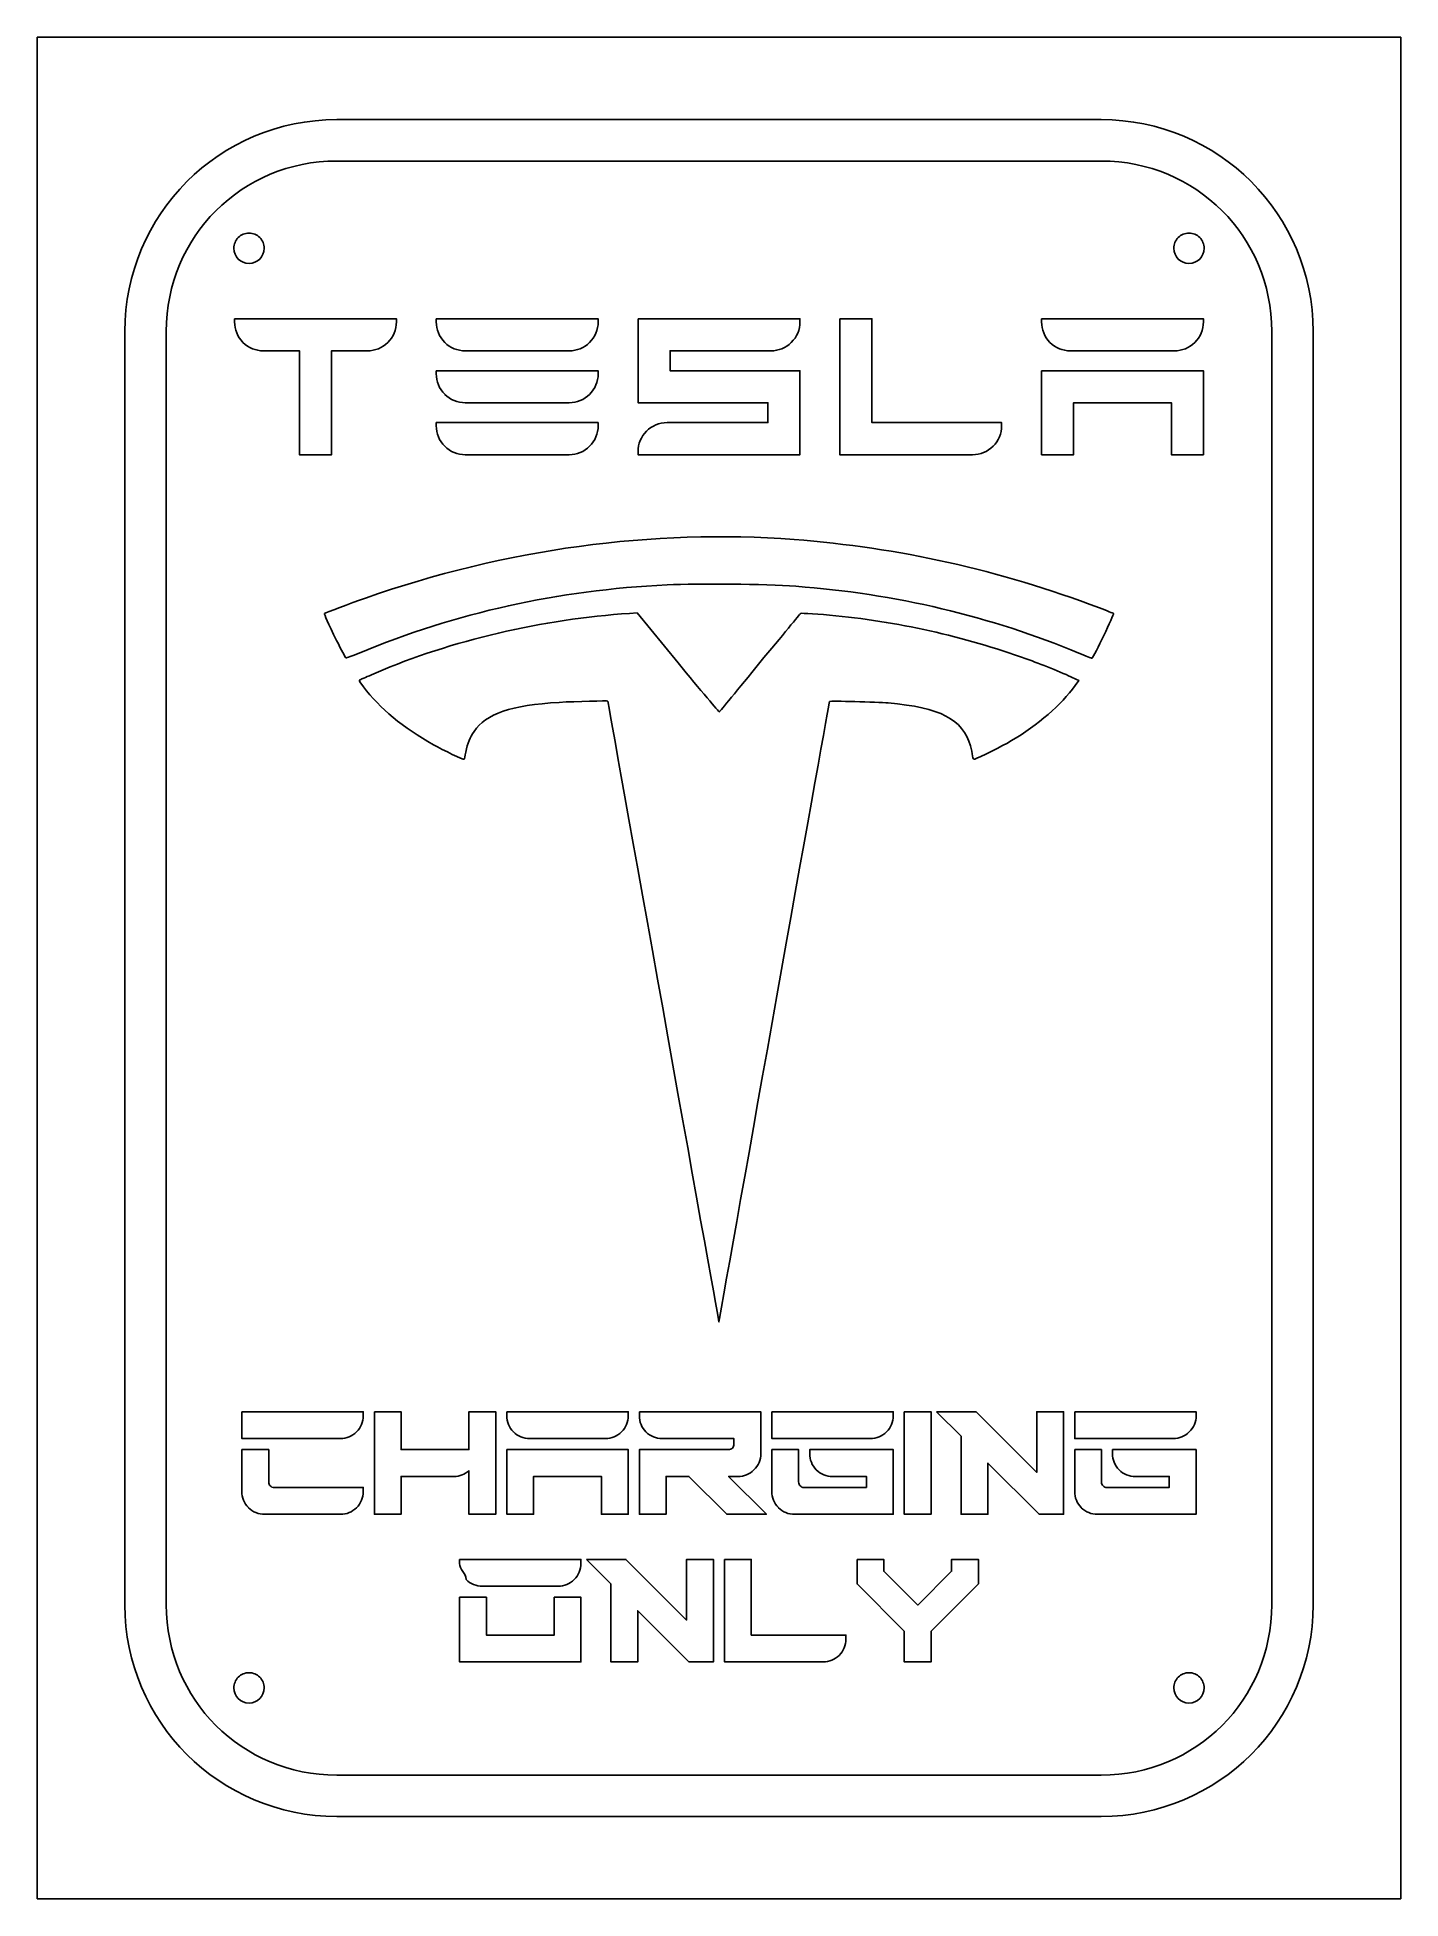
# Model space of a CAD drawing. Extents: x 0 to 220, y 0 to 300.
import ezdxf

# ---------------------------------------------------------------- set-up
doc = ezdxf.new("R2010")
doc.units = 0
doc.layers.add('Ebene_1', color=7, linetype='CONTINUOUS')

msp = doc.modelspace()

# ---------------------------------------------------------------- linework, layer by layer
at = {"layer": 'Ebene_1', "color": 7}
for points in [[(0, 300.013813), (219.79728, 300.013813), (219.79728, 0), (0, 0)], [(48.276085, 280.060826)], [(36.584115, 266.000014)], [(188.1007, 266.000014)], [(161.895282, 246.268569), (161.895282, 232.73664), (162.383607, 232.73664), (167.057019, 232.73664), (167.057019, 241.106826), (182.820749, 241.106826), (182.820749, 232.73664), (187.982495, 232.73664), (187.982495, 246.268569)], [(167.90268, 200.743659)], [(139.773105, 78.487004), (139.773105, 61.962181), (140.408308, 61.962181), (144.093634, 61.962181), (144.093634, 78.487004)], [(144.976818, 78.487004), (148.92538, 74.538451), (148.92538, 61.962181), (149.560583, 61.962181), (153.247814, 61.962181), (153.247814, 70.216008), (161.501641, 61.962181), (165.450203, 61.962181), (165.450203, 78.487004), (161.129674, 78.487004), (161.129674, 68.705259), (151.349833, 78.487004)], [(75.7015, 72.384862), (75.7015, 61.962181), (76.336703, 61.962181), (80.022027, 61.962181), (80.022027, 68.064333), (90.957825, 68.064333), (90.957825, 61.962181), (95.278353, 61.962181), (95.278353, 72.384862)], [(88.53337, 54.694799), (92.481932, 50.746236), (92.481932, 38.169976), (93.117135, 38.169976), (96.802459, 38.169976), (96.802459, 46.425707), (105.058194, 38.169976), (109.006757, 38.169976), (109.006757, 54.694799), (104.686228, 54.694799), (104.686228, 44.913054), (94.906386, 54.694799)], [(132.144949, 54.694799), (132.144949, 50.746236), (139.773105, 43.118071), (139.773105, 38.169976), (140.408308, 38.169976), (144.093634, 38.169976), (144.093634, 43.118071), (151.7218, 50.746236), (151.7218, 54.694799), (147.401271, 54.694799), (147.401271, 52.796818), (141.934322, 47.329869), (136.465468, 52.796818), (136.465468, 54.694799)], [(68.075244, 48.592647), (68.075244, 38.169976), (68.70854, 38.169976), (87.65019, 38.169976), (87.65019, 48.592647), (83.329662, 48.592647), (83.329662, 42.490505), (72.395771, 42.490505), (72.395771, 48.592647)], [(36.584115, 33.992161)], [(188.1007, 33.992161)]]:
    msp.add_lwpolyline(points, close=True, dxfattribs=at)
for points in [[(171.5212, 286.730825), (48.276085, 286.730825)], [(48.276085, 280.060826), (171.5212, 280.060826)], [(14.12597, 252.610354), (14.12597, 47.38137)], [(20.801764, 47.38137), (20.801764, 252.610354)], [(31.814025, 254.638756), (31.814025, 254.150432)], [(57.901326, 254.150432), (57.901326, 254.638756), (31.814025, 254.638756)], [(64.33339, 254.638756), (64.33339, 254.150432)], [(90.42069, 254.15034), (90.42069, 254.638664), (64.33339, 254.638756)], [(96.854659, 254.638756), (96.854659, 241.106826), (117.780125, 241.106826), (117.780125, 237.898382), (101.52807, 237.898382)], [(122.941862, 254.150432), (122.941862, 254.638756), (96.854659, 254.638756)], [(129.374013, 254.638756), (129.374013, 232.73664), (129.862338, 232.73664), (150.787804, 232.73664)], [(155.461226, 237.410057), (155.461226, 237.898382), (134.53576, 237.898382), (134.53576, 254.638756), (129.374013, 254.638756)], [(161.895282, 254.638756), (161.895282, 254.150432)], [(187.982642, 254.15034), (187.982642, 254.638664), (161.895282, 254.638756)], [(198.99552, 252.610354), (198.99552, 47.38137)], [(205.67131, 47.38137), (205.67131, 252.610354)], [(33.16264, 250.835166), (33.164594, 250.833213), (33.166547, 250.83126)], [(36.487535, 249.476922), (42.276856, 249.476922), (42.276856, 232.73664), (42.76518, 232.73664), (47.438592, 232.73664), (47.438592, 249.477014), (53.227914, 249.477014)], [(65.682005, 250.835166), (65.683958, 250.833213), (65.685912, 250.83126)], [(69.006899, 249.476922), (85.747269, 249.476922)], [(96.854659, 233.224964), (96.854659, 232.73664), (97.342983, 232.73664), (122.941862, 232.73664), (122.941862, 246.268569), (102.016395, 246.268569), (102.016395, 249.477014), (118.26845, 249.477014)], [(163.241993, 250.835166), (163.2459, 250.833213), (163.247853, 250.83126)], [(166.568841, 249.476922), (183.30922, 249.476922)], [(64.33339, 246.268569), (64.33339, 245.780245)], [(90.42069, 245.780206), (90.42069, 246.26853), (64.33339, 246.268569)], [(65.682005, 242.46498), (65.683958, 242.463026), (65.685912, 242.459217)], [(69.006899, 241.106787), (85.747269, 241.106787)], [(64.33339, 237.898382), (64.33339, 237.410057)], [(90.42069, 237.410017), (90.42069, 237.898342), (64.33339, 237.898382)], [(65.682005, 234.094792), (65.683958, 234.092839), (65.685912, 234.08903)], [(69.006899, 232.736599), (85.747269, 232.736599)], [(95.480958, 207.148164), (96.707434, 207.223664), (103.29072, 199.19783)], [(167.4441, 196.56469), (167.90205, 196.33093), (167.31133, 195.51838)], [(109.98548, 93.49371), (109.89298, 92.96782), (109.81543, 93.37691)], [(32.988366, 78.487004), (32.988366, 74.166485), (33.621661, 74.166485), (48.877987, 74.166485)], [(52.563312, 77.851801), (52.563312, 78.487004), (32.988366, 78.487004)], [(54.344932, 78.487004), (54.344932, 61.962181), (54.980136, 61.962181), (58.66546, 61.962181), (58.66546, 68.064333), (67.184434, 68.064333)], [(69.599351, 69.012366), (69.599351, 61.962181), (70.234554, 61.962181), (73.919878, 61.962181), (73.919878, 78.487004), (69.599351, 78.487004), (69.599351, 72.384862), (58.66546, 72.384862), (58.66546, 78.487004), (54.344932, 78.487004)], [(75.7015, 78.487004), (75.7015, 77.851801)], [(95.278393, 77.851625), (95.278393, 78.486828), (75.7015, 78.487004)], [(97.059974, 78.487004), (97.059974, 77.851801)], [(116.634923, 71.749483), (116.634923, 78.486828), (97.059974, 78.487004)], [(118.416536, 78.487004), (118.416536, 74.166485), (119.051748, 74.166485), (134.306166, 74.166485)], [(137.991482, 77.851801), (137.991482, 78.487004), (118.416536, 78.487004)], [(167.231826, 78.487004), (167.231826, 74.166485), (167.867029, 74.166485), (183.121446, 74.166485)], [(186.808677, 77.851801), (186.808677, 78.487004), (167.231826, 78.487004)], [(76.763987, 75.240418), (76.765941, 75.236511), (76.769749, 75.232604)], [(98.120554, 75.240418), (98.124362, 75.236511), (98.126316, 75.232604)], [(32.988366, 72.384862), (32.988366, 65.647507)], [(37.308893, 67.173385), (37.308893, 72.384725), (32.988366, 72.384862)], [(79.388771, 74.166309), (91.591161, 74.166309)], [(111.423621, 72.384686), (97.059974, 72.384686), (97.059974, 61.962005), (97.69327, 61.962005), (101.380505, 61.962005), (101.380505, 68.064157), (105.058194, 68.064157), (111.160346, 61.962005), (117.533362, 61.962005), (111.43121, 68.064157), (112.949596, 68.064157)], [(100.745342, 74.166309), (112.314433, 74.166309), (112.314433, 73.275497)], [(118.416536, 72.384862), (118.416536, 65.647507)], [(122.737387, 67.173199), (122.737387, 72.38454), (118.416536, 72.384862)], [(122.101999, 61.962044), (137.991619, 61.962044), (137.991619, 72.384725), (124.518824, 72.384725), (124.518824, 71.749522)], [(167.231826, 72.384862), (167.231826, 65.647507)], [(171.552629, 67.173199), (171.552629, 72.38454), (167.231826, 72.384862)], [(170.919194, 61.962044), (186.808814, 61.962044), (186.808814, 72.384725), (173.334105, 72.384725), (173.334105, 71.749522)], [(125.579406, 69.138129), (125.583313, 69.134222), (125.58722, 69.130316)], [(174.396591, 69.138129), (174.398545, 69.134222), (174.402451, 69.130316)], [(52.563351, 65.647371), (52.563351, 66.282573), (38.199703, 66.282573)], [(128.204336, 68.06401), (133.671285, 68.06401), (133.671285, 66.282388), (123.628198, 66.282388)], [(177.021472, 68.06401), (182.488421, 68.06401), (182.488421, 66.282388), (172.44343, 66.282388)], [(34.048945, 63.036114), (34.052754, 63.032207), (34.054707, 63.030254)], [(119.479032, 63.036114), (119.480985, 63.032207), (119.484892, 63.030254)], [(168.294313, 63.036114), (168.298219, 63.032207), (168.300173, 63.030254)], [(36.673729, 61.962044), (48.878026, 61.962044)], [(68.075244, 54.694799), (68.075244, 54.059596)], [(87.65023, 54.05946), (87.65023, 54.694662), (68.075244, 54.694799)], [(110.78838, 54.694799), (110.78838, 38.169976), (111.423582, 38.169976), (126.678, 38.169976)], [(130.365231, 41.855303), (130.365231, 42.490505), (115.108909, 42.490505), (115.108909, 54.694799), (110.78838, 54.694799)], [(69.135824, 51.448203), (69.139633, 51.444296), (69.141587, 51.442343)], [(71.760609, 50.374133), (83.964905, 50.374133)], [(171.5212, 19.9309), (48.276085, 19.9309)], [(48.276085, 13.2609), (171.5212, 13.2609)]]:
    msp.add_lwpolyline(points, dxfattribs=at)
for points in [[(48.276085, 286.730825), (29.415125, 286.730825), (14.12597, 271.454938), (14.12597, 252.610354)], [(205.67131, 252.610354), (205.67131, 271.454938), (190.38215, 286.730825), (171.5212, 286.730825)], [(20.801764, 252.610354), (20.801764, 267.875122), (32.998034, 280.060826), (48.276085, 280.060826)], [(171.5212, 280.060826), (186.79923, 280.060826), (198.99552, 267.875122), (198.99552, 252.610354)], [(31.696483, 266.000014), (31.696481, 266.648469), (31.953952, 267.270366), (32.412257, 267.728893)], [(32.412257, 267.728893), (32.870562, 268.187421), (33.492157, 268.445019), (34.140299, 268.445019)], [(34.140299, 268.445019), (34.788441, 268.445019), (35.410037, 268.187421), (35.868342, 267.728893)], [(35.868342, 267.728893), (36.326646, 267.270366), (36.584118, 266.648469), (36.584115, 266.000014)], [(183.21308, 266.000014), (183.213077, 266.648468), (183.470548, 267.270364), (183.928851, 267.728891)], [(183.928851, 267.728891), (184.387155, 268.187418), (185.008749, 268.445017), (185.65689, 268.445019)], [(185.65689, 268.445019), (186.305031, 268.445017), (186.926625, 268.187418), (187.384928, 267.728891)], [(187.384928, 267.728891), (187.843232, 267.270364), (188.100703, 266.648468), (188.1007, 266.000014)], [(34.140299, 263.55503), (32.790621, 263.55503), (31.696489, 264.649685), (31.696483, 266.000014)], [(36.584115, 266.000014), (36.584109, 264.649685), (35.489977, 263.55503), (34.140299, 263.55503)], [(185.65689, 263.55503), (184.307214, 263.555033), (183.213086, 264.649687), (183.21308, 266.000014)], [(188.1007, 266.000014), (188.100694, 264.649687), (187.006566, 263.555033), (185.65689, 263.55503)], [(31.814025, 254.150432), (31.814025, 252.881521), (32.276966, 251.744777), (33.16264, 250.835166)], [(56.510753, 250.825628), (57.424135, 251.714976), (57.901326, 252.858813), (57.901326, 254.150432)], [(64.33339, 254.150432), (64.33339, 252.881521), (64.796331, 251.744777), (65.682005, 250.835166)], [(89.032013, 250.825537), (89.945404, 251.714884), (90.42069, 252.858722), (90.42069, 254.15034)], [(121.551289, 250.825628), (122.464671, 251.714977), (122.941862, 252.858814), (122.941862, 254.150432)], [(161.895282, 254.150432), (161.895282, 252.881521), (162.356319, 251.744777), (163.241993, 250.835166)], [(186.59206, 250.825537), (187.505441, 251.714885), (187.982642, 252.858722), (187.982642, 254.15034)], [(33.166547, 250.83126), (34.057056, 249.940755), (35.198934, 249.476922), (36.487535, 249.476922)], [(53.227914, 249.477014), (54.477214, 249.477014), (55.602675, 249.941448), (56.510753, 250.825628)], [(65.685912, 250.83126), (66.57641, 249.940755), (67.718289, 249.476922), (69.006899, 249.476922)], [(85.747269, 249.476922), (86.996569, 249.476922), (88.123944, 249.941357), (89.032013, 250.825537)], [(118.26845, 249.477014), (119.51775, 249.477014), (120.643211, 249.941448), (121.551289, 250.825628)], [(163.247853, 250.83126), (164.138362, 249.940756), (165.28024, 249.476922), (166.568841, 249.476922)], [(183.30922, 249.476922), (184.55852, 249.476922), (185.683981, 249.941357), (186.59206, 250.825537)], [(64.33339, 245.780245), (64.33339, 244.511334), (64.796331, 243.374591), (65.682005, 242.46498)], [(89.032013, 242.455403), (89.945404, 243.34475), (90.42069, 244.488588), (90.42069, 245.780206)], [(65.685912, 242.459217), (66.57641, 241.568714), (67.718289, 241.106787), (69.006899, 241.106787)], [(85.747269, 241.106787), (86.996569, 241.106787), (88.123944, 241.571222), (89.032013, 242.455403)], [(64.33339, 237.410057), (64.33339, 236.141147), (64.796331, 235.004403), (65.682005, 234.094792)], [(89.032013, 234.085214), (89.945404, 234.974561), (90.42069, 236.118399), (90.42069, 237.410017)], [(101.52807, 237.898382), (100.256093, 237.898382), (99.11566, 237.422101), (98.207083, 236.513525)], [(154.072548, 234.085254), (154.98593, 234.974602), (155.461226, 236.11844), (155.461226, 237.410057)], [(65.685912, 234.08903), (66.57641, 233.198525), (67.718289, 232.736599), (69.006899, 232.736599)], [(85.747269, 232.736599), (86.996569, 232.736599), (88.123944, 233.201034), (89.032013, 234.085214)], [(98.207083, 236.513525), (97.318137, 235.624575), (96.854659, 234.493874), (96.854659, 233.224964)], [(150.787804, 232.73664), (152.037105, 232.73664), (153.16448, 233.201074), (154.072548, 234.085254)], [(52.904024, 209.633152), (75.345738, 217.524069), (99.31295, 220.794047), (121.99663, 219.059909)], [(121.99663, 219.059909), (138.96272, 217.762879), (154.95245, 214.182325), (171.22891, 208.035392)], [(101.54297, 211.761007), (83.831699, 210.887336), (67.536986, 207.276115), (51.876843, 200.754099)], [(122.28865, 211.523691), (117.20826, 211.892386), (106.65376, 212.013119), (101.54297, 211.761007)], [(167.90268, 200.743659), (153.95172, 206.630257), (138.10175, 210.376098), (122.28865, 211.523691)], [(48.26486, 202.780539), (46.873838, 205.588543), (46.225587, 207.047237), (46.324659, 207.146368)], [(46.324659, 207.146368), (46.426152, 207.24787), (50.510129, 208.791445), (52.904024, 209.633152)], [(54.656162, 197.59299), (66.433538, 202.719108), (81.742333, 206.3022), (95.480958, 207.148164)], [(116.49343, 199.22204), (120.03622, 203.541432), (122.98899, 207.108986), (123.05511, 207.149888)], [(123.05511, 207.149888), (123.19308, 207.235148), (126.13949, 207.045163), (128.71317, 206.784797)], [(173.47851, 207.157003), (173.61162, 207.023896), (170.35705, 200.22663), (170.02728, 199.94886)], [(171.22891, 208.035392), (172.44074, 207.577744), (173.45306, 207.182483), (173.47851, 207.157003)], [(128.71317, 206.784797), (139.56677, 205.687141), (150.46753, 203.174388), (160.36849, 199.48789)], [(49.765882, 199.99442), (49.683552, 200.02616), (49.008296, 201.279692), (48.26486, 202.780539)], [(51.876843, 200.754099), (50.797909, 200.304772), (49.848009, 199.96292), (49.765882, 199.99442)], [(103.29072, 199.19783), (106.91151, 194.78366), (109.91402, 191.21629), (109.96297, 191.27031)], [(109.96297, 191.27031), (110.01177, 191.32421), (112.95065, 194.90265), (116.49343, 199.22204)], [(160.36849, 199.48789), (162.70515, 198.6179), (166.46382, 197.06501), (167.4441, 196.56469)], [(170.02728, 199.94886), (169.98308, 199.91156), (169.02698, 200.269271), (167.90268, 200.743659)], [(51.911133, 196.32487), (51.911133, 196.37567), (52.108259, 196.49843), (52.34917, 196.59817)], [(52.603343, 195.3139), (52.222605, 195.81937), (51.911133, 196.27428), (51.911133, 196.32487)], [(52.34917, 196.59817), (52.590099, 196.69807), (53.628229, 197.14559), (54.656162, 197.59299)], [(63.855858, 185.99255), (59.003863, 188.71785), (55.194638, 191.8733), (52.603343, 195.3139)], [(167.31133, 195.51838), (165.0156, 192.36052), (161.41661, 189.25727), (156.95961, 186.59249)], [(84.150497, 192.81984), (76.359647, 192.35501), (72.35261, 190.99007), (70.415895, 188.14129)], [(91.976671, 193.0178), (91.976671, 193.1078), (86.768415, 192.9761), (84.150497, 192.81984)], [(109.81543, 93.37691), (109.6105, 94.45821), (91.976671, 192.95447), (91.976671, 193.0178)], [(127.70882, 192.96449), (127.66022, 192.91109), (113.06561, 111.00022), (109.98548, 93.49371)], [(137.18185, 192.71633), (135.36401, 192.87066), (127.80382, 193.06874), (127.70882, 192.96449)], [(150.419, 185.81438), (149.18287, 190.10312), (145.53048, 192.00754), (137.18185, 192.71633)], [(70.415895, 188.14129), (69.701867, 187.09097), (69.403744, 186.34207), (69.092086, 184.8159)], [(156.95961, 186.59249), (155.73386, 185.85961), (151.67617, 183.82203), (151.12291, 183.66157)], [(68.810586, 183.63713), (68.715846, 183.54243), (65.478043, 185.08136), (63.855858, 185.99255)], [(69.092086, 184.8159), (68.96558, 184.19582), (68.838821, 183.66536), (68.810586, 183.63713)], [(150.78802, 184.2064), (150.74212, 184.54616), (150.57599, 185.26978), (150.419, 185.81438)], [(151.12291, 183.66157), (150.89459, 183.59527), (150.86398, 183.64507), (150.78802, 184.2064)], [(48.877987, 74.166485), (49.85487, 74.166485), (50.758945, 74.538139), (51.466489, 75.227057)], [(51.466489, 75.227057), (52.18093, 75.922705), (52.563312, 76.844798), (52.563312, 77.851801)], [(75.7015, 77.851801), (75.7015, 76.86187), (76.073119, 75.949943), (76.763987, 75.240418)], [(76.769749, 75.232604), (77.466894, 74.535463), (78.385683, 74.166309), (79.388771, 74.166309)], [(91.591161, 74.166309), (92.568044, 74.166309), (93.472119, 74.537963), (94.179663, 75.226881)], [(94.179663, 75.226881), (94.894105, 75.922529), (95.278393, 76.844622), (95.278393, 77.851625)], [(97.059974, 77.851801), (97.059974, 76.86187), (97.429687, 75.949943), (98.120554, 75.240418)], [(98.126316, 75.232604), (98.823462, 74.535463), (99.742247, 74.166309), (100.745342, 74.166309)], [(134.306166, 74.166485), (135.283049, 74.166485), (136.187114, 74.538139), (136.894666, 75.227057)], [(136.894666, 75.227057), (137.609105, 75.922705), (137.991482, 76.844798), (137.991482, 77.851801)], [(183.121446, 74.166485), (184.09833, 74.166485), (185.002404, 74.538139), (185.709947, 75.227057)], [(185.709947, 75.227057), (186.424385, 75.922705), (186.808677, 76.844798), (186.808677, 77.851801)], [(112.051197, 72.634572), (111.857263, 72.453179), (111.686975, 72.384686), (111.423621, 72.384686)], [(112.314433, 73.275497), (112.314433, 72.998754), (112.241477, 72.827255), (112.051197, 72.634572)], [(67.184434, 68.064333), (68.091151, 68.064333), (68.917065, 68.415321), (69.599351, 69.012366)], [(112.949596, 68.064157), (113.92648, 68.064157), (114.82864, 68.435811), (115.536193, 69.124739)], [(115.536193, 69.124739), (116.250631, 69.820377), (116.634923, 70.74247), (116.634923, 71.749483)], [(124.518824, 71.749522), (124.518824, 70.759591), (124.888544, 69.847665), (125.579406, 69.138129)], [(125.58722, 69.130316), (126.284371, 68.433174), (127.201249, 68.06401), (128.204336, 68.06401)], [(173.334105, 71.749522), (173.334105, 70.759591), (173.705729, 69.847665), (174.396591, 69.138129)], [(174.402451, 69.130316), (175.099603, 68.433164), (176.018385, 68.06401), (177.021472, 68.06401)], [(37.55687, 66.530554), (37.384246, 66.717934), (37.308893, 66.892774), (37.308893, 67.173385)], [(38.199703, 66.282573), (37.91909, 66.282573), (37.744253, 66.357971), (37.55687, 66.530554)], [(122.987273, 66.528455), (122.813654, 66.716381), (122.737387, 66.891856), (122.737387, 67.173199)], [(123.628198, 66.282388), (123.348594, 66.282388), (123.17391, 66.357199), (122.987273, 66.528455)], [(171.802504, 66.528455), (171.628885, 66.716381), (171.552629, 66.891856), (171.552629, 67.173199)], [(172.44343, 66.282388), (172.163825, 66.282388), (171.989152, 66.357199), (171.802504, 66.528455)], [(32.988366, 65.647507), (32.988366, 64.657576), (33.358079, 63.74565), (34.048945, 63.036114)], [(34.054707, 63.030254), (34.751851, 62.333112), (35.670641, 61.962044), (36.673729, 61.962044)], [(48.878026, 61.962044), (49.854909, 61.962044), (50.758984, 62.333708), (51.466528, 63.022626)], [(51.466528, 63.022626), (52.180969, 63.718264), (52.563351, 64.640367), (52.563351, 65.647371)], [(118.416536, 65.647507), (118.416545, 64.657576), (118.78816, 63.74565), (119.479032, 63.036114)], [(119.484892, 63.030254), (120.182034, 62.333112), (121.098912, 61.962044), (122.101999, 61.962044)], [(167.231826, 65.647507), (167.231826, 64.657576), (167.603441, 63.74565), (168.294313, 63.036114)], [(168.300173, 63.030254), (168.997314, 62.333112), (169.916107, 61.962044), (170.919194, 61.962044)], [(68.075244, 54.059596), (68.075244, 53.069665), (69.128581, 52.438496), (69.135824, 51.448203)], [(86.553407, 51.43662), (87.267849, 52.132267), (87.65023, 53.052456), (87.65023, 54.05946)], [(69.141587, 51.442343), (69.838729, 50.745201), (70.75752, 50.374133), (71.760609, 50.374133)], [(83.964905, 50.374133), (84.941789, 50.374133), (85.845864, 50.747701), (86.553407, 51.43662)], [(14.12597, 47.38137), (14.12597, 28.53677), (29.415125, 13.2609), (48.276085, 13.2609)], [(48.276085, 19.9309), (32.998034, 19.9309), (20.801764, 32.11659), (20.801764, 47.38137)], [(171.5212, 13.2609), (190.38215, 13.2609), (205.67131, 28.53677), (205.67131, 47.38137)], [(198.99552, 47.38137), (198.99552, 32.11659), (186.79923, 19.9309), (171.5212, 19.9309)], [(126.678, 38.169976), (127.654883, 38.169976), (128.558957, 38.543535), (129.266501, 39.232463)], [(129.266501, 39.232463), (129.980949, 39.928101), (130.365231, 40.84829), (130.365231, 41.855303)], [(32.412257, 35.72104), (32.870562, 36.179568), (33.492157, 36.437166), (34.140299, 36.437166)], [(34.140299, 36.437166), (34.788441, 36.437166), (35.410037, 36.179568), (35.868342, 35.72104)], [(183.928851, 35.721038), (184.387155, 36.179565), (185.008749, 36.437164), (185.65689, 36.437166)], [(185.65689, 36.437166), (186.305031, 36.437164), (186.926625, 36.179565), (187.384928, 35.721038)], [(31.696483, 33.992161), (31.696481, 34.640616), (31.953952, 35.262512), (32.412257, 35.72104)], [(34.140299, 31.547177), (32.790621, 31.547177), (31.696489, 32.641832), (31.696483, 33.992161)], [(36.584115, 33.992161), (36.584109, 32.641832), (35.489977, 31.547177), (34.140299, 31.547177)], [(35.868342, 35.72104), (36.326646, 35.262512), (36.584118, 34.640616), (36.584115, 33.992161)], [(183.21308, 33.992161), (183.213077, 34.640615), (183.470548, 35.26251), (183.928851, 35.721038)], [(185.65689, 31.547177), (184.307214, 31.54718), (183.213086, 32.641834), (183.21308, 33.992161)], [(188.1007, 33.992161), (188.100694, 32.641834), (187.006566, 31.54718), (185.65689, 31.547177)], [(187.384928, 35.721038), (187.843232, 35.26251), (188.100703, 34.640615), (188.1007, 33.992161)]]:
    msp.add_open_spline(points, degree=3, dxfattribs=at)

doc.saveas('drawing.dxf')
